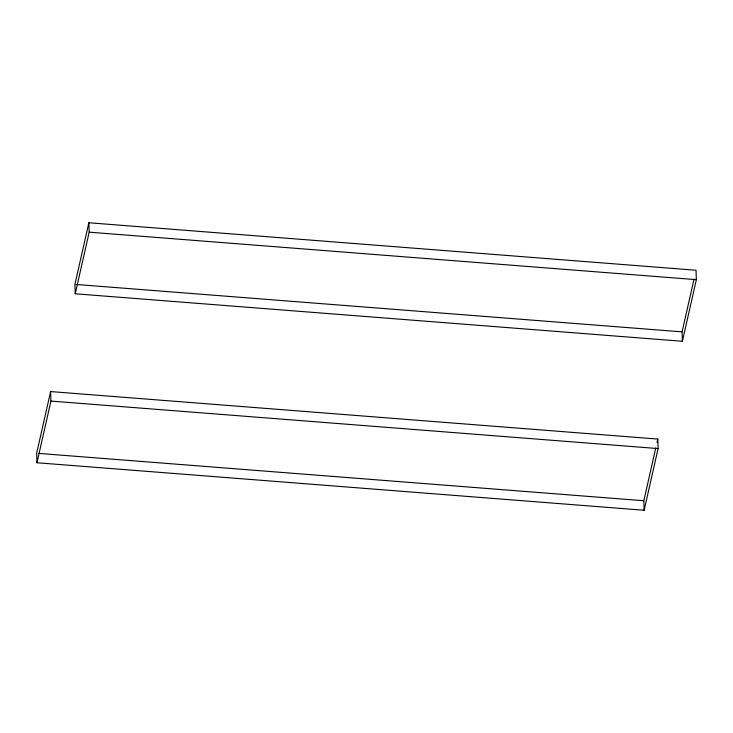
<?xml version="1.0" encoding="UTF-8"?>
<svg xmlns="http://www.w3.org/2000/svg" width="733" height="733" viewBox="0 0 733 733"><rect width="100%" height="100%" fill="white"/><g stroke="black" fill="none" stroke-linecap="round" stroke-linejoin="round"><path stroke-width="1.1" d="M50.614 391.569L36.65 453.241L36.962 462.752L644.133 510.25L658.097 448.578L657.785 439.067L50.614 391.569L50.934 401.079L36.962 462.752M88.867 222.75L74.922 284.367L75.233 293.786L682.396 341.285L696.35 279.667L696.038 270.248L88.867 222.75L89.188 232.169L75.233 293.786M644.133 510.25L643.812 500.74L655.788 447.881M657.034 442.375L657.785 439.067M682.396 341.285L682.084 331.866L694.041 279.053M89.188 232.169L696.35 279.667M76.058 284.459L682.084 331.866M50.934 401.079L658.097 448.578M38.931 453.425L643.812 500.74"/></g></svg>
